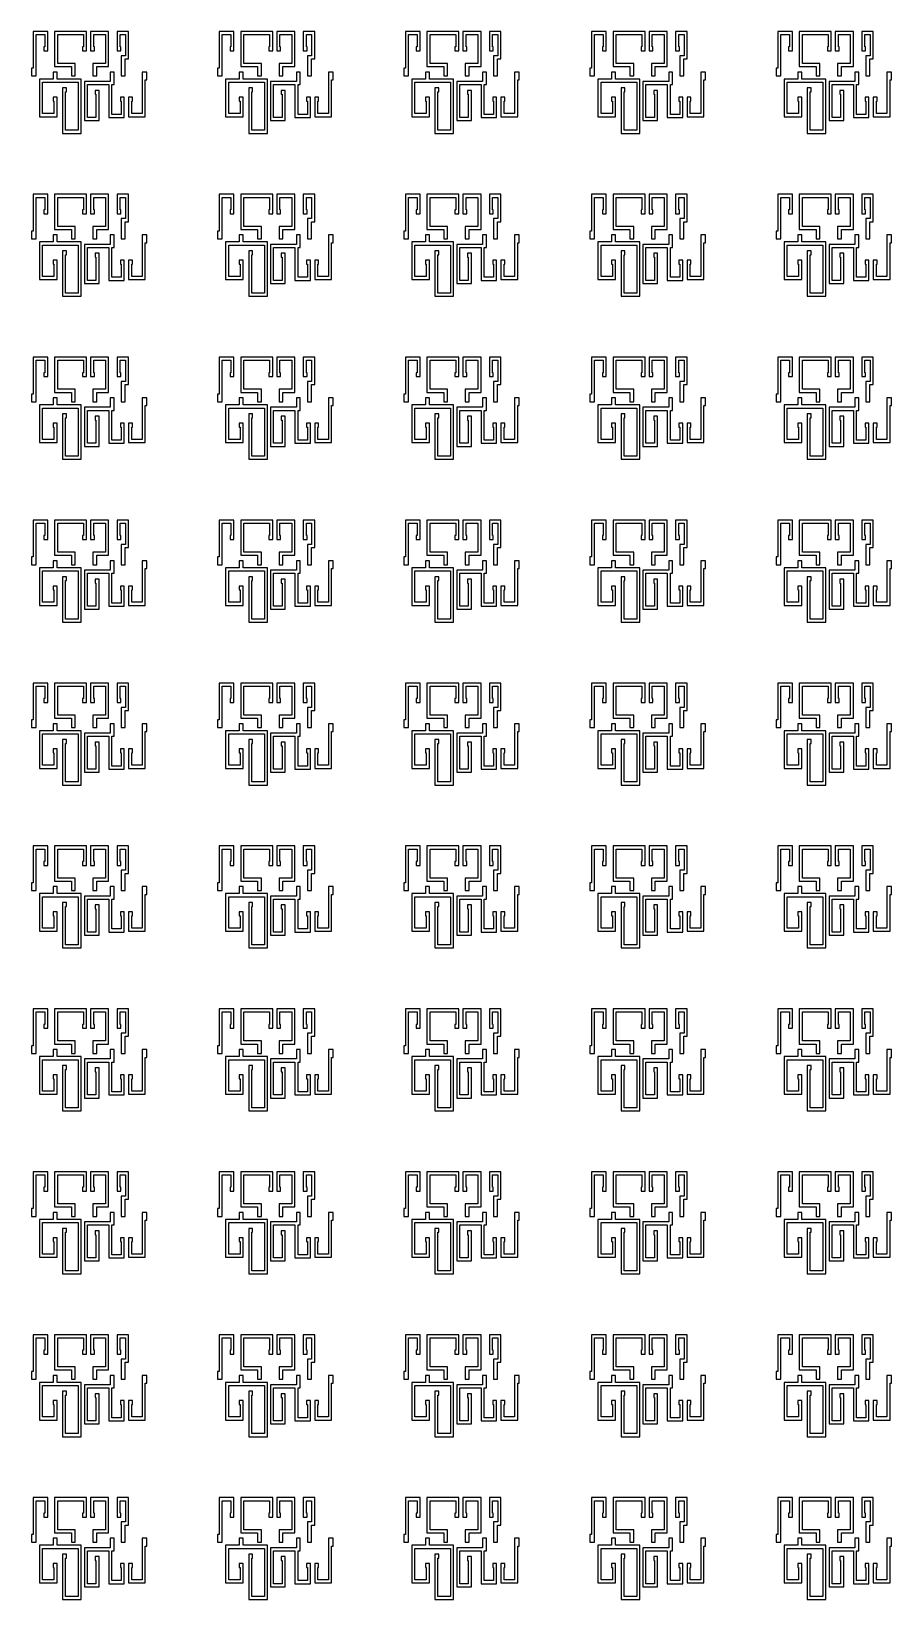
# Model space of a CAD drawing. Extents: x -100 to 100, y -100 to 100.
# Drawn here: x -45.72 to -18.67, y -47.96 to 1.34 of the extents above; entities that cross this region are included whole.
import ezdxf

# ---------------------------------------------------------------- set-up
doc = ezdxf.new("R2010")
doc.units = 0
doc.layers.add('L4', color=7, linetype='continuous')

# ---------------------------------------------------------------- blocks, each defined once
blk = doc.blocks.new('LDI_XFB44-1600-011_L4_B1')
at = {"layer": 'L4'}
for points in [[(-45.203, -55.61), (-45.203, -55), (-45.668, -55), (-45.668, -56.159), (-45.72, -56.159), (-45.72, -56.402), (-45.571, -56.402), (-45.571, -55.098), (-45.301, -55.098), (-45.301, -55.488), (-45.325, -55.488), (-45.325, -55.61), (-45.203, -55.61)], [(-43.985, -55.61), (-43.985, -55), (-44.99, -55), (-44.99, -56.107), (-44.462, -56.107), (-44.462, -56.402), (-44.34, -56.402), (-44.34, -56.01), (-44.892, -56.01), (-44.892, -55.098), (-44.083, -55.098), (-44.083, -55.488), (-44.107, -55.488), (-44.107, -55.61), (-43.985, -55.61)], [(-43.735, -55.61), (-43.735, -55.488), (-43.76, -55.488), (-43.76, -55.098), (-43.386, -55.098), (-43.386, -56.01), (-43.785, -56.01), (-43.785, -56.402), (-43.663, -56.402), (-43.663, -56.107), (-43.289, -56.107), (-43.289, -55), (-43.857, -55), (-43.857, -55.61), (-43.735, -55.61)], [(-42.902, -55.61), (-42.902, -55.488), (-42.927, -55.488), (-42.927, -55.098), (-42.76, -55.098), (-42.76, -55.766), (-42.891, -55.766), (-42.891, -56.402), (-42.769, -56.402), (-42.769, -55.863), (-42.663, -55.863), (-42.663, -55), (-43.024, -55), (-43.024, -55.61), (-42.902, -55.61)], [(-39.35, -55.61), (-39.35, -55), (-39.815, -55), (-39.815, -56.159), (-39.866, -56.159), (-39.866, -56.402), (-39.717, -56.402), (-39.717, -55.098), (-39.447, -55.098), (-39.447, -55.488), (-39.472, -55.488), (-39.472, -55.61), (-39.35, -55.61)], [(-38.131, -55.61), (-38.131, -55), (-39.136, -55), (-39.136, -56.107), (-38.609, -56.107), (-38.609, -56.402), (-38.487, -56.402), (-38.487, -56.01), (-39.038, -56.01), (-39.038, -55.098), (-38.229, -55.098), (-38.229, -55.488), (-38.253, -55.488), (-38.253, -55.61), (-38.131, -55.61)], [(-37.882, -55.61), (-37.882, -55.488), (-37.906, -55.488), (-37.906, -55.098), (-37.532, -55.098), (-37.532, -56.01), (-37.932, -56.01), (-37.932, -56.402), (-37.81, -56.402), (-37.81, -56.107), (-37.435, -56.107), (-37.435, -55), (-38.004, -55), (-38.004, -55.61), (-37.882, -55.61)], [(-37.049, -55.61), (-37.049, -55.488), (-37.073, -55.488), (-37.073, -55.098), (-36.907, -55.098), (-36.907, -55.766), (-37.038, -55.766), (-37.038, -56.402), (-36.916, -56.402), (-36.916, -55.863), (-36.809, -55.863), (-36.809, -55), (-37.17, -55), (-37.17, -55.61), (-37.049, -55.61)], [(-33.496, -55.61), (-33.496, -55), (-33.961, -55), (-33.961, -56.159), (-34.012, -56.159), (-34.012, -56.402), (-33.863, -56.402), (-33.863, -55.098), (-33.594, -55.098), (-33.594, -55.488), (-33.618, -55.488), (-33.618, -55.61), (-33.496, -55.61)], [(-32.278, -55.61), (-32.278, -55), (-33.282, -55), (-33.282, -56.107), (-32.755, -56.107), (-32.755, -56.402), (-32.633, -56.402), (-32.633, -56.01), (-33.185, -56.01), (-33.185, -55.098), (-32.375, -55.098), (-32.375, -55.488), (-32.4, -55.488), (-32.4, -55.61), (-32.278, -55.61)], [(-32.028, -55.61), (-32.028, -55.488), (-32.052, -55.488), (-32.052, -55.098), (-31.679, -55.098), (-31.679, -56.01), (-32.078, -56.01), (-32.078, -56.402), (-31.956, -56.402), (-31.956, -56.107), (-31.581, -56.107), (-31.581, -55), (-32.15, -55), (-32.15, -55.61), (-32.028, -55.61)], [(-31.195, -55.61), (-31.195, -55.488), (-31.219, -55.488), (-31.219, -55.098), (-31.053, -55.098), (-31.053, -55.766), (-31.184, -55.766), (-31.184, -56.402), (-31.062, -56.402), (-31.062, -55.863), (-30.956, -55.863), (-30.956, -55), (-31.317, -55), (-31.317, -55.61), (-31.195, -55.61)], [(-27.642, -55.61), (-27.642, -55), (-28.107, -55), (-28.107, -56.159), (-28.159, -56.159), (-28.159, -56.402), (-28.01, -56.402), (-28.01, -55.098), (-27.74, -55.098), (-27.74, -55.488), (-27.764, -55.488), (-27.764, -55.61), (-27.642, -55.61)], [(-26.424, -55.61), (-26.424, -55), (-27.429, -55), (-27.429, -56.107), (-26.901, -56.107), (-26.901, -56.402), (-26.779, -56.402), (-26.779, -56.01), (-27.331, -56.01), (-27.331, -55.098), (-26.522, -55.098), (-26.522, -55.488), (-26.546, -55.488), (-26.546, -55.61), (-26.424, -55.61)], [(-26.174, -55.61), (-26.174, -55.488), (-26.199, -55.488), (-26.199, -55.098), (-25.825, -55.098), (-25.825, -56.01), (-26.224, -56.01), (-26.224, -56.402), (-26.103, -56.402), (-26.103, -56.107), (-25.728, -56.107), (-25.728, -55), (-26.296, -55), (-26.296, -55.61), (-26.174, -55.61)], [(-25.341, -55.61), (-25.341, -55.488), (-25.366, -55.488), (-25.366, -55.098), (-25.199, -55.098), (-25.199, -55.766), (-25.33, -55.766), (-25.33, -56.402), (-25.208, -56.402), (-25.208, -55.863), (-25.102, -55.863), (-25.102, -55), (-25.463, -55), (-25.463, -55.61), (-25.341, -55.61)], [(-21.789, -55.61), (-21.789, -55), (-22.254, -55), (-22.254, -56.159), (-22.305, -56.159), (-22.305, -56.402), (-22.156, -56.402), (-22.156, -55.098), (-21.886, -55.098), (-21.886, -55.488), (-21.911, -55.488), (-21.911, -55.61), (-21.789, -55.61)], [(-20.57, -55.61), (-20.57, -55), (-21.575, -55), (-21.575, -56.107), (-21.048, -56.107), (-21.048, -56.402), (-20.926, -56.402), (-20.926, -56.01), (-21.477, -56.01), (-21.477, -55.098), (-20.668, -55.098), (-20.668, -55.488), (-20.692, -55.488), (-20.692, -55.61), (-20.57, -55.61)], [(-20.321, -55.61), (-20.321, -55.488), (-20.345, -55.488), (-20.345, -55.098), (-19.971, -55.098), (-19.971, -56.01), (-20.371, -56.01), (-20.371, -56.402), (-20.249, -56.402), (-20.249, -56.107), (-19.874, -56.107), (-19.874, -55), (-20.443, -55), (-20.443, -55.61), (-20.321, -55.61)], [(-19.488, -55.61), (-19.488, -55.488), (-19.512, -55.488), (-19.512, -55.098), (-19.346, -55.098), (-19.346, -55.766), (-19.477, -55.766), (-19.477, -56.402), (-19.355, -56.402), (-19.355, -55.863), (-19.248, -55.863), (-19.248, -55), (-19.609, -55), (-19.609, -55.61), (-19.488, -55.61)], [(-44.247, -58.11), (-44.643, -58.11), (-44.643, -56.902), (-44.619, -56.902), (-44.619, -56.78), (-44.741, -56.78), (-44.741, -58.207), (-44.15, -58.207), (-44.15, -56.5), (-44.913, -56.5), (-44.913, -56.28), (-45.035, -56.28), (-45.035, -56.5), (-45.466, -56.5), (-45.466, -57.683), (-44.913, -57.683), (-44.913, -57.073), (-45.035, -57.073), (-45.035, -57.195), (-45.011, -57.195), (-45.011, -57.585), (-45.369, -57.585), (-45.369, -56.598), (-44.247, -56.598), (-44.247, -58.11)], [(-42.92, -57.195), (-42.896, -57.195), (-42.896, -57.61), (-43.189, -57.61), (-43.189, -56.673), (-43.117, -56.673), (-43.117, -56.28), (-43.239, -56.28), (-43.239, -56.576), (-44.054, -56.576), (-44.054, -57.805), (-43.591, -57.805), (-43.591, -56.856), (-43.713, -56.856), (-43.713, -56.978), (-43.689, -56.978), (-43.689, -57.707), (-43.956, -57.707), (-43.956, -56.673), (-43.286, -56.673), (-43.286, -57.707), (-42.798, -57.707), (-42.798, -57.073), (-42.92, -57.073), (-42.92, -57.195)], [(-42.541, -57.195), (-42.541, -57.073), (-42.663, -57.073), (-42.663, -57.683), (-42.137, -57.683), (-42.137, -56.524), (-42.085, -56.524), (-42.085, -56.28), (-42.234, -56.28), (-42.234, -57.585), (-42.565, -57.585), (-42.565, -57.195), (-42.541, -57.195)], [(-38.394, -58.11), (-38.79, -58.11), (-38.79, -56.902), (-38.765, -56.902), (-38.765, -56.78), (-38.887, -56.78), (-38.887, -58.207), (-38.296, -58.207), (-38.296, -56.5), (-39.06, -56.5), (-39.06, -56.28), (-39.182, -56.28), (-39.182, -56.5), (-39.612, -56.5), (-39.612, -57.683), (-39.06, -57.683), (-39.06, -57.073), (-39.182, -57.073), (-39.182, -57.195), (-39.157, -57.195), (-39.157, -57.585), (-39.515, -57.585), (-39.515, -56.598), (-38.394, -56.598), (-38.394, -58.11)], [(-37.066, -57.195), (-37.042, -57.195), (-37.042, -57.61), (-37.335, -57.61), (-37.335, -56.673), (-37.263, -56.673), (-37.263, -56.28), (-37.385, -56.28), (-37.385, -56.576), (-38.2, -56.576), (-38.2, -57.805), (-37.738, -57.805), (-37.738, -56.856), (-37.86, -56.856), (-37.86, -56.978), (-37.835, -56.978), (-37.835, -57.707), (-38.102, -57.707), (-38.102, -56.673), (-37.433, -56.673), (-37.433, -57.707), (-36.944, -57.707), (-36.944, -57.073), (-37.066, -57.073), (-37.066, -57.195)], [(-36.687, -57.195), (-36.687, -57.073), (-36.809, -57.073), (-36.809, -57.683), (-36.283, -57.683), (-36.283, -56.524), (-36.232, -56.524), (-36.232, -56.28), (-36.381, -56.28), (-36.381, -57.585), (-36.711, -57.585), (-36.711, -57.195), (-36.687, -57.195)], [(-32.54, -58.11), (-32.936, -58.11), (-32.936, -56.902), (-32.912, -56.902), (-32.912, -56.78), (-33.033, -56.78), (-33.033, -58.207), (-32.442, -58.207), (-32.442, -56.5), (-33.206, -56.5), (-33.206, -56.28), (-33.328, -56.28), (-33.328, -56.5), (-33.759, -56.5), (-33.759, -57.683), (-33.206, -57.683), (-33.206, -57.073), (-33.328, -57.073), (-33.328, -57.195), (-33.304, -57.195), (-33.304, -57.585), (-33.661, -57.585), (-33.661, -56.598), (-32.54, -56.598), (-32.54, -58.11)], [(-31.213, -57.195), (-31.188, -57.195), (-31.188, -57.61), (-31.482, -57.61), (-31.482, -56.673), (-31.41, -56.673), (-31.41, -56.28), (-31.532, -56.28), (-31.532, -56.576), (-32.346, -56.576), (-32.346, -57.805), (-31.884, -57.805), (-31.884, -56.856), (-32.006, -56.856), (-32.006, -56.978), (-31.982, -56.978), (-31.982, -57.707), (-32.249, -57.707), (-32.249, -56.673), (-31.579, -56.673), (-31.579, -57.707), (-31.091, -57.707), (-31.091, -57.073), (-31.213, -57.073), (-31.213, -57.195)], [(-30.833, -57.195), (-30.833, -57.073), (-30.955, -57.073), (-30.955, -57.683), (-30.429, -57.683), (-30.429, -56.524), (-30.378, -56.524), (-30.378, -56.28), (-30.527, -56.28), (-30.527, -57.585), (-30.858, -57.585), (-30.858, -57.195), (-30.833, -57.195)], [(-26.686, -58.11), (-27.082, -58.11), (-27.082, -56.902), (-27.058, -56.902), (-27.058, -56.78), (-27.18, -56.78), (-27.18, -58.207), (-26.589, -58.207), (-26.589, -56.5), (-27.353, -56.5), (-27.353, -56.28), (-27.474, -56.28), (-27.474, -56.5), (-27.905, -56.5), (-27.905, -57.683), (-27.353, -57.683), (-27.353, -57.073), (-27.474, -57.073), (-27.474, -57.195), (-27.45, -57.195), (-27.45, -57.585), (-27.808, -57.585), (-27.808, -56.598), (-26.686, -56.598), (-26.686, -58.11)], [(-25.359, -57.195), (-25.335, -57.195), (-25.335, -57.61), (-25.628, -57.61), (-25.628, -56.673), (-25.556, -56.673), (-25.556, -56.28), (-25.678, -56.28), (-25.678, -56.576), (-26.493, -56.576), (-26.493, -57.805), (-26.03, -57.805), (-26.03, -56.856), (-26.152, -56.856), (-26.152, -56.978), (-26.128, -56.978), (-26.128, -57.707), (-26.395, -57.707), (-26.395, -56.673), (-25.725, -56.673), (-25.725, -57.707), (-25.237, -57.707), (-25.237, -57.073), (-25.359, -57.073), (-25.359, -57.195)], [(-24.98, -57.195), (-24.98, -57.073), (-25.102, -57.073), (-25.102, -57.683), (-24.576, -57.683), (-24.576, -56.524), (-24.524, -56.524), (-24.524, -56.28), (-24.673, -56.28), (-24.673, -57.585), (-25.004, -57.585), (-25.004, -57.195), (-24.98, -57.195)], [(-20.833, -58.11), (-21.229, -58.11), (-21.229, -56.902), (-21.204, -56.902), (-21.204, -56.78), (-21.326, -56.78), (-21.326, -58.207), (-20.735, -58.207), (-20.735, -56.5), (-21.499, -56.5), (-21.499, -56.28), (-21.621, -56.28), (-21.621, -56.5), (-22.051, -56.5), (-22.051, -57.683), (-21.499, -57.683), (-21.499, -57.073), (-21.621, -57.073), (-21.621, -57.195), (-21.596, -57.195), (-21.596, -57.585), (-21.954, -57.585), (-21.954, -56.598), (-20.833, -56.598), (-20.833, -58.11)], [(-19.505, -57.195), (-19.481, -57.195), (-19.481, -57.61), (-19.774, -57.61), (-19.774, -56.673), (-19.702, -56.673), (-19.702, -56.28), (-19.824, -56.28), (-19.824, -56.576), (-20.639, -56.576), (-20.639, -57.805), (-20.177, -57.805), (-20.177, -56.856), (-20.299, -56.856), (-20.299, -56.978), (-20.274, -56.978), (-20.274, -57.707), (-20.541, -57.707), (-20.541, -56.673), (-19.872, -56.673), (-19.872, -57.707), (-19.383, -57.707), (-19.383, -57.073), (-19.505, -57.073), (-19.505, -57.195)], [(-19.126, -57.195), (-19.126, -57.073), (-19.248, -57.073), (-19.248, -57.683), (-18.722, -57.683), (-18.722, -56.524), (-18.671, -56.524), (-18.671, -56.28), (-18.82, -56.28), (-18.82, -57.585), (-19.15, -57.585), (-19.15, -57.195), (-19.126, -57.195)]]:
    blk.add_lwpolyline(points, close=True, dxfattribs=at)

msp = doc.modelspace()

# ---------------------------------------------------------------- block references
at = {"layer": 'L4'}
for p in [(0, 56.341), (0, 51.22), (0, 46.098), (0, 40.976), (0, 35.854), (0, 30.732), (0, 25.61), (0, 20.488), (0, 15.366), (0, 10.244)]:
    msp.add_blockref('LDI_XFB44-1600-011_L4_B1', p, dxfattribs=at)

doc.saveas('drawing.dxf')
